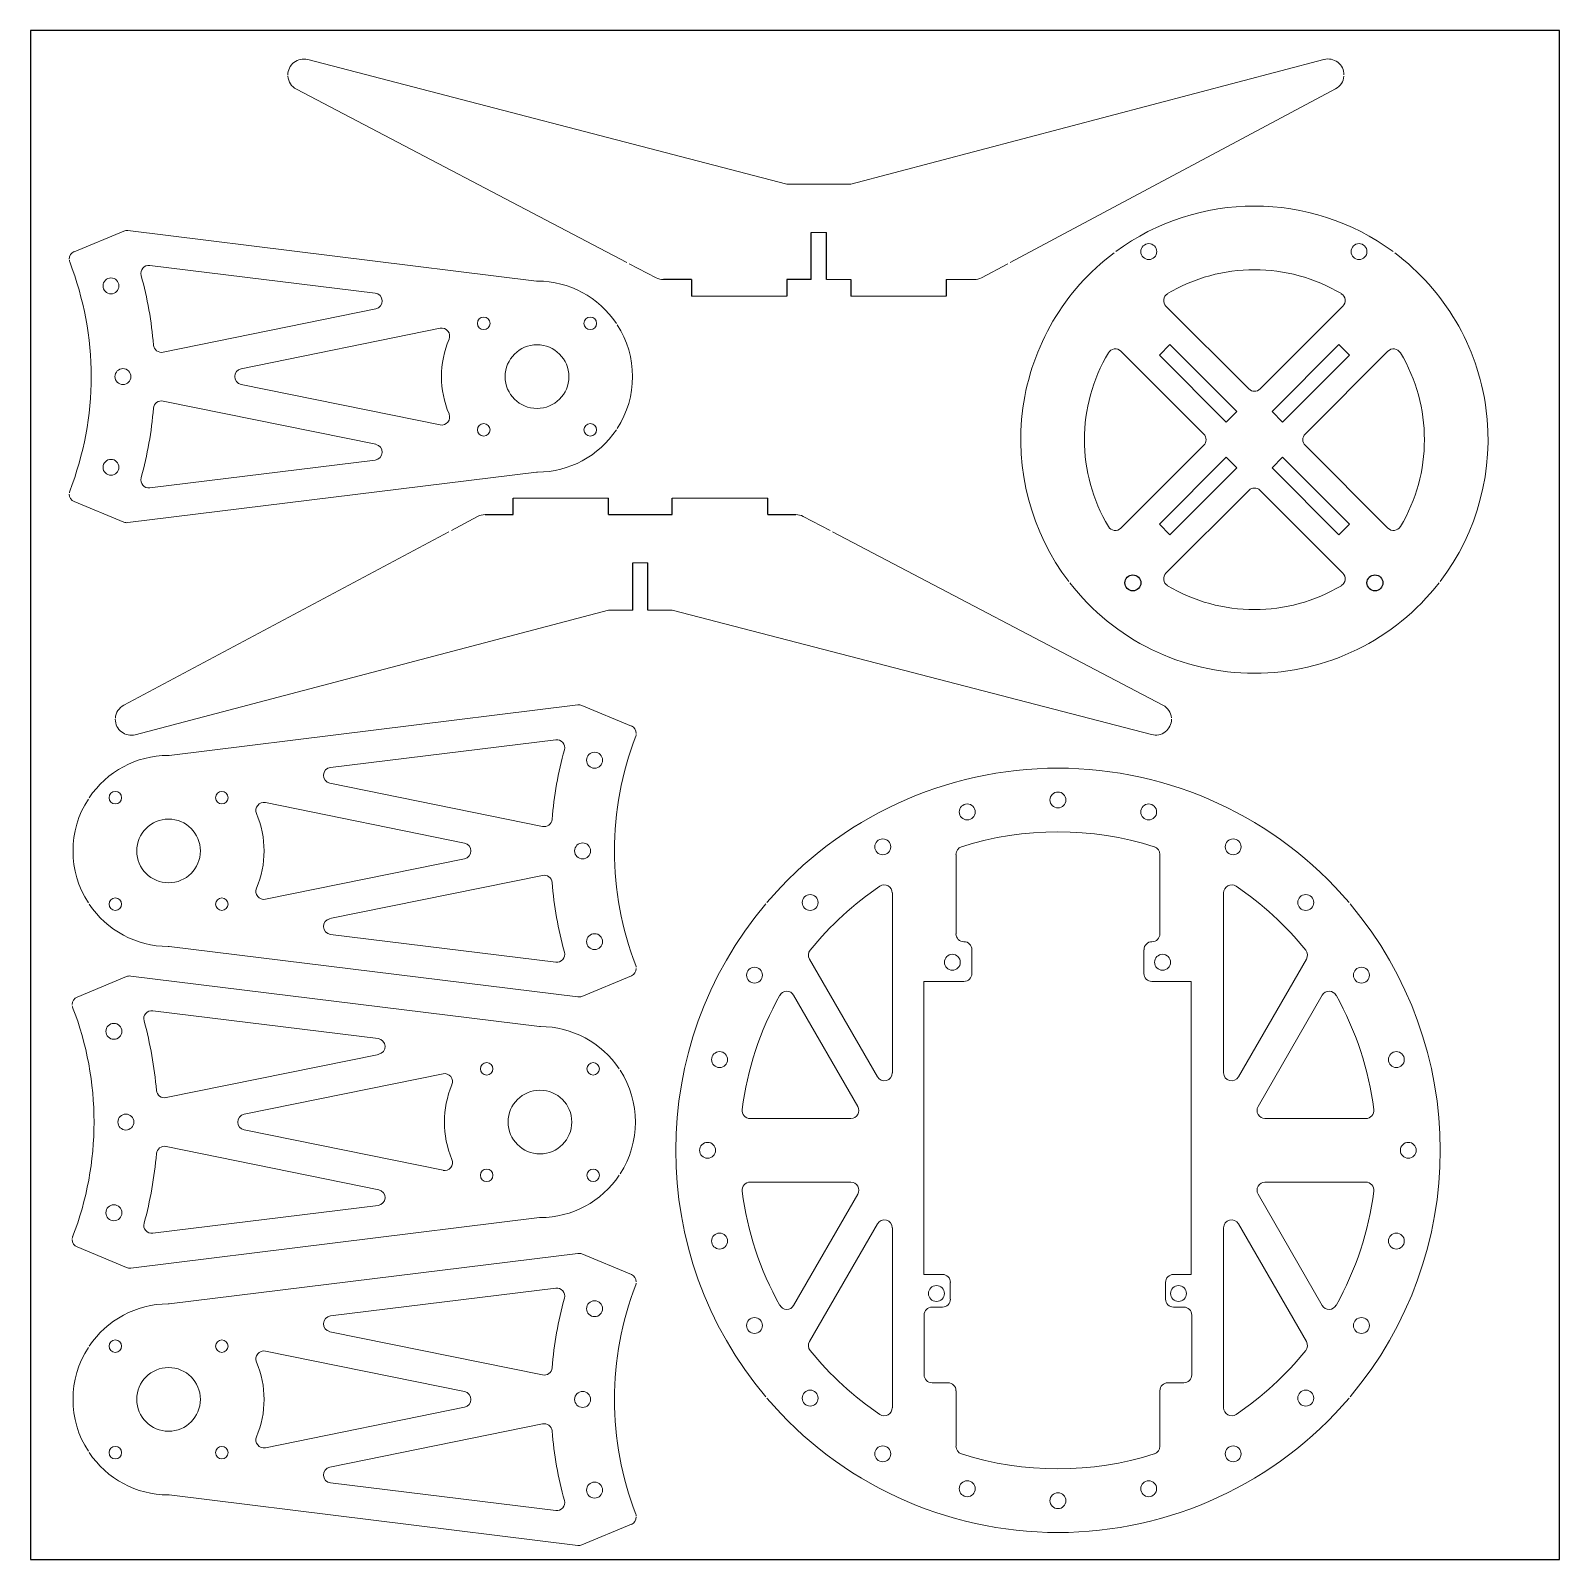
# Model space of a CAD drawing. Header units: inches. Extents: x 0 to 12, y 0 to 12.
import ezdxf

# ---------------------------------------------------------------- set-up
doc = ezdxf.new("R2010")
doc.units = ezdxf.units.IN
doc.header["$MEASUREMENT"] = 0
doc.layers.add('Exterior', color=1, linetype='Continuous')
doc.layers.add('Interior', color=250, linetype='Continuous')

# ---------------------------------------------------------------- blocks, each defined once
blk = doc.blocks.new('Arm 4.0 tabbed')
at = {"layer": 'Exterior', "linetype": 'Continuous', "lineweight": 15}
for p, q in [((0.006, 1.142), (-0.383, 0.98)), ((3.246, 0.75), (0.038, 1.146)), ((0.038, -1.146), (3.246, -0.75)), ((-0.383, -0.98), (0.006, -1.142))]:
    blk.add_line(p, q, dxfattribs=at)
for centre, radius, start, end in [((0.03, 1.084), 0.0625, 82.971, 112.5), ((-0.359, 0.923), 0.0625, 112.5, 180), ((-0.359, 0.923), 0.0625, 189.2069, 201.1024), ((-2.75, 0), 2.5, 338.8976, 21.1024), ((3.254, 0.812), 0.0625, 262.971, 269.7239), ((3.25, 0), 0.75, 33.8332, 89.7239), ((3.25, 0), 0.75, 327.0816, 32.9184), ((3.25, 0), 0.75, 270.2761, 326.1668), ((3.254, -0.812), 0.0625, 90.2761, 97.029), ((-0.359, -0.923), 0.0625, 180, 247.5), ((-0.359, -0.923), 0.0625, 158.8976, 170.7931), ((0.03, -1.084), 0.0625, 247.5, 277.029)]:
    blk.add_arc(centre, radius, start, end, dxfattribs=at)
at = {"layer": 'Interior', "linetype": 'Continuous', "lineweight": 15}
for p, q in [((1.98, 0.655), (0.211, 0.873)), ((0.315, 0.192), (1.985, 0.531)), ((2.49, 0.379), (0.928, 0.061)), ((0.928, -0.061), (2.49, -0.379)), ((1.985, -0.531), (0.315, -0.192)), ((0.211, -0.873), (1.98, -0.655))]:
    blk.add_line(p, q, dxfattribs=at)
for centre, radius in [((-0.094, 0.712), 0.0625), ((2.832, 0.418), 0.0492), ((3.668, 0.418), 0.0492), ((3.25, 0), 0.25), ((0, 0), 0.0625), ((2.832, -0.418), 0.0492), ((3.668, -0.418), 0.0492), ((-0.094, -0.712), 0.0625)]:
    blk.add_circle(centre, radius, dxfattribs=at)
for centre, radius, start, end in [((0.203, 0.811), 0.0625, 82.971, 195.3521), ((-2.75, 0), 3, 4.7349, 15.3521), ((1.972, 0.593), 0.0625, 281.5005, 82.971), ((2.502, 0.318), 0.0625, 336.9776, 101.5005), ((0.302, 0.253), 0.0625, 184.7349, 281.5005), ((3.25, 0), 0.75, 156.9776, 203.0224), ((0.94, 0), 0.0625, 101.5005, 258.4995), ((0.302, -0.253), 0.0625, 78.4995, 175.2651), ((-2.75, 0), 3, 344.6479, 355.2651), ((2.502, -0.318), 0.0625, 258.4995, 23.0224), ((1.972, -0.593), 0.0625, 277.029, 78.4995), ((0.203, -0.811), 0.0625, 164.6479, 277.029)]:
    blk.add_arc(centre, radius, start, end, dxfattribs=at)
blk = doc.blocks.new('Battery Tray 4.0 plywood tabbed')
at = {"layer": 'Exterior', "linetype": 'Continuous', "lineweight": 15}
for start, end in [(53.5981, 126.4019), (126.9252, 217.4142), (322.5858, 53.0748), (217.8087, 322.1913)]:
    blk.add_arc((0, 0), 1.834, start, end, dxfattribs=at)
at = {"layer": 'Interior', "linetype": 'Continuous', "lineweight": 15}
for p, q in [((-0.695, 1.048), (-0.044, 0.398)), ((0.044, 0.398), (0.695, 1.048)), ((-0.398, 0.044), (-1.048, 0.695)), ((1.048, 0.695), (0.398, 0.044)), ((-1.048, -0.695), (-0.398, -0.044)), ((0.398, -0.044), (1.048, -0.695)), ((-0.044, -0.398), (-0.695, -1.048)), ((0.695, -1.048), (0.044, -0.398))]:
    blk.add_line(p, q, dxfattribs=at)
at = {"layer": 'Interior'}
for p, q in [((-0.746, 0.663), (-0.663, 0.746)), ((-0.663, 0.746), (-0.138, 0.221)), ((0.138, 0.221), (0.663, 0.746)), ((0.663, 0.746), (0.746, 0.663)), ((-0.746, 0.663), (-0.221, 0.138)), ((0.221, 0.138), (0.746, 0.663)), ((-0.221, 0.138), (-0.138, 0.221)), ((0.138, 0.221), (0.221, 0.138)), ((-0.746, -0.663), (-0.221, -0.138)), ((-0.663, -0.746), (-0.138, -0.221)), ((-0.221, -0.138), (-0.138, -0.221)), ((0.138, -0.221), (0.221, -0.138)), ((0.138, -0.221), (0.663, -0.746)), ((0.221, -0.138), (0.746, -0.663)), ((-0.746, -0.663), (-0.663, -0.746)), ((0.663, -0.746), (0.746, -0.663))]:
    blk.add_line(p, q, dxfattribs=at)
at = {"layer": 'Interior', "linetype": 'Continuous', "lineweight": 15}
for centre in [(-0.829, 1.476), (0.821, 1.476)]:
    blk.add_circle(centre, 0.0625, dxfattribs=at)
at = {"layer": 'Interior'}
for centre in [(-0.954, -1.124), (0.946, -1.124)]:
    blk.add_circle(centre, 0.0625, dxfattribs=at)
at = {"layer": 'Interior', "linetype": 'Continuous', "lineweight": 15}
for centre, radius, start, end in [((0, 0), 1.334, 59.231, 120.769), ((-0.65, 1.092), 0.0625, 120.769, 225), ((0.65, 1.092), 0.0625, 315, 59.231), ((0, 0), 1.334, 149.231, 210.769), ((-1.092, 0.65), 0.0625, 45, 149.231), ((1.092, 0.65), 0.0625, 30.769, 135), ((0, 0), 1.334, 329.231, 30.769), ((0, 0.442), 0.0625, 225, 315), ((-0.442, 0), 0.0625, 315, 45), ((0.442, 0), 0.0625, 135, 225), ((0, -0.442), 0.0625, 45, 135), ((-1.092, -0.65), 0.0625, 210.769, 315), ((1.092, -0.65), 0.0625, 225, 329.231), ((-0.65, -1.092), 0.0625, 135, 239.231), ((0.65, -1.092), 0.0625, 300.769, 45), ((0, 0), 1.334, 239.231, 300.769)]:
    blk.add_arc(centre, radius, start, end, dxfattribs=at)
blk = doc.blocks.new('Frame 4.0 tabbed')
at = {"layer": 'Exterior', "linetype": 'Continuous', "lineweight": 15}
for start, end in [(40.4046, 139.5954), (139.8457, 220.1543), (319.8457, 40.1543), (220.4046, 319.5954)]:
    blk.add_arc((0, 0), 3, start, end, dxfattribs=at)
at = {"layer": 'Interior', "linetype": 'Continuous', "lineweight": 15}
for p, q in [((-0.8, 1.7), (-0.8, 2.323)), ((0.8, 2.323), (0.8, 1.7)), ((-1.3, 2.021), (-1.3, 0.608)), ((1.3, 0.608), (1.3, 2.021)), ((-0.675, 1.388), (-0.675, 1.575)), ((0.675, 1.575), (0.675, 1.389)), ((-1.417, 0.577), (-1.95, 1.501)), ((1.95, 1.501), (1.417, 0.577)), ((-1.053, -0.974), (-1.053, 1.326)), ((-1.053, 1.326), (-0.738, 1.326)), ((0.737, 1.326), (1.045, 1.326)), ((1.045, 1.326), (1.045, -0.974)), ((-2.075, 1.218), (-1.571, 0.344)), ((1.571, 0.344), (2.075, 1.218)), ((-1.625, 0.25), (-2.417, 0.25)), ((2.417, 0.25), (1.625, 0.25)), ((-2.417, -0.25), (-1.625, -0.25)), ((-1.571, -0.344), (-2.075, -1.218)), ((2.075, -1.218), (1.571, -0.344)), ((1.625, -0.25), (2.417, -0.25)), ((-1.95, -1.501), (-1.417, -0.577)), ((1.417, -0.577), (1.95, -1.501)), ((-1.3, -0.608), (-1.3, -2.021)), ((1.3, -2.021), (1.3, -0.608)), ((-0.907, -0.974), (-1.053, -0.974)), ((-0.845, -1.168), (-0.845, -1.037)), ((0.845, -1.037), (0.845, -1.168)), ((1.045, -0.974), (0.907, -0.974)), ((-1.05, -1.762), (-1.05, -1.293)), ((-0.988, -1.23), (-0.907, -1.23)), ((0.907, -1.23), (0.988, -1.23)), ((1.05, -1.293), (1.05, -1.762)), ((-0.863, -1.825), (-0.988, -1.825)), ((-0.8, -2.323), (-0.8, -1.887)), ((0.8, -1.887), (0.8, -2.323)), ((0.988, -1.825), (0.863, -1.825))]:
    blk.add_line(p, q, dxfattribs=at)
for centre in [(0, 2.75), (-0.712, 2.656), (0.712, 2.656), (-1.375, 2.382), (1.375, 2.382), (-1.945, 1.945), (1.945, 1.945), (-0.829, 1.476), (0.821, 1.476), (-2.382, 1.375), (2.382, 1.375), (-2.656, 0.712), (2.656, 0.712), (-2.75, 0), (2.75, 0), (-2.656, -0.712), (2.656, -0.712), (-0.954, -1.124), (0.946, -1.124), (-2.382, -1.375), (2.382, -1.375), (-1.945, -1.945), (1.945, -1.945), (-1.375, -2.382), (1.375, -2.382), (-0.712, -2.656), (0.712, -2.656), (0, -2.75)]:
    blk.add_circle(centre, 0.0625, dxfattribs=at)
for centre, radius, start, end in [((0, 0), 2.5, 72.3883, 107.6117), ((-0.738, 2.323), 0.0625, 107.6117, 180), ((0.738, 2.323), 0.0625, 0, 72.3883), ((0, 0), 2.5, 123.9849, 141.0582), ((-1.363, 2.021), 0.0625, 0, 123.9849), ((1.363, 2.021), 0.0625, 56.0151, 180), ((0, 0), 2.5, 38.9418, 56.0151), ((-0.738, 1.7), 0.0625, 180, 270), ((0.738, 1.7), 0.0625, 270, 0), ((-1.896, 1.532), 0.0625, 141.0582, 210), ((-0.738, 1.575), 0.0625, 0, 90), ((0.738, 1.575), 0.0625, 90, 180), ((1.896, 1.532), 0.0625, 330, 38.9418), ((-0.738, 1.388), 0.0625, 270, 0), ((0.737, 1.388), 0.0625, 179.7873, 270), ((0, 0), 2.5, 150.8747, 172.6341), ((-2.129, 1.186), 0.0625, 30, 150.8747), ((2.129, 1.186), 0.0625, 29.1253, 150), ((0, 0), 2.5, 7.3659, 29.1253), ((-1.363, 0.608), 0.0625, 210, 0), ((1.363, 0.608), 0.0625, 180, 330), ((-2.417, 0.312), 0.0625, 172.6341, 270), ((-1.625, 0.312), 0.0625, 270, 30), ((1.625, 0.312), 0.0625, 150, 270), ((2.417, 0.312), 0.0625, 270, 7.3659), ((-2.417, -0.312), 0.0625, 90, 187.3659), ((0, 0), 2.5, 187.3659, 209.1253), ((-1.625, -0.312), 0.0625, 330, 90), ((1.625, -0.312), 0.0625, 90, 210), ((0, 0), 2.5, 330.8747, 352.6341), ((2.417, -0.312), 0.0625, 352.6341, 90), ((-1.363, -0.608), 0.0625, 0, 150), ((1.363, -0.608), 0.0625, 30, 180), ((-0.907, -1.037), 0.0625, 0, 90), ((0.907, -1.037), 0.0625, 90, 180), ((-0.907, -1.168), 0.0625, 270, 0), ((0.907, -1.168), 0.0625, 180, 270), ((-2.129, -1.186), 0.0625, 209.1253, 330), ((-0.988, -1.293), 0.0625, 90, 180), ((0.988, -1.293), 0.0625, 0, 90), ((2.129, -1.186), 0.0625, 210, 330.8747), ((-1.896, -1.532), 0.0625, 150, 218.9418), ((1.896, -1.532), 0.0625, 321.0582, 30), ((0, 0), 2.5, 218.9418, 236.0151), ((0, 0), 2.5, 303.9849, 321.0582), ((-0.988, -1.762), 0.0625, 180, 270), ((0.988, -1.762), 0.0625, 270, 0), ((-0.863, -1.887), 0.0625, 0, 90), ((0.863, -1.887), 0.0625, 90, 180), ((-1.363, -2.021), 0.0625, 236.0151, 0), ((1.363, -2.021), 0.0625, 180, 303.9849), ((-0.738, -2.323), 0.0625, 180, 252.3883), ((0, 0), 2.5, 252.3883, 287.6117), ((0.738, -2.323), 0.0625, 287.6117, 0)]:
    blk.add_arc(centre, radius, start, end, dxfattribs=at)
blk = doc.blocks.new('Leg1 4.0 solid plywood tabbed')
at = {"layer": 'Exterior'}
for p, q in [((-1, 0), (-1, 0.129)), ((-0.25, 0), (-0.25, 0.129)), ((0.25, 0), (0.25, 0.129)), ((1, 0), (1, 0.129)), ((-1.219, 0), (-1, 0)), ((-0.25, 0), (0.25, 0)), ((1, 0), (1.219, 0)), ((-0.059, -0.75), (-0.059, -0.379)), ((0.059, -0.75), (0.059, -0.379))]:
    blk.add_line(p, q, dxfattribs=at)
at = {"layer": 'Exterior', "linetype": 'Continuous', "lineweight": 15}
for p, q in [((-0.25, 0.129), (-1, 0.129)), ((1, 0.129), (0.25, 0.129)), ((-1.278, -0.015), (-1.484, -0.125)), ((1.488, -0.125), (1.277, -0.014)), ((-1.503, -0.135), (-4.056, -1.497)), ((4.101, -1.495), (1.507, -0.135)), ((-0.059, -0.379), (0.059, -0.379)), ((-3.965, -1.728), (-0.25, -0.75)), ((-0.25, -0.75), (-0.059, -0.75)), ((0.059, -0.75), (0.25, -0.75)), ((0.25, -0.75), (4.012, -1.727))]:
    blk.add_line(p, q, dxfattribs=at)
for centre, start, end in [((-1.219, -0.125), 90, 118.0725), ((1.219, -0.125), 62.3278, 90), ((-3.997, -1.607), 118.0725, 175.4114), ((4.043, -1.606), 4.5886, 62.3278), ((-3.997, -1.607), 180, 284.7436), ((4.043, -1.606), 255.4439, 0)]:
    blk.add_arc(centre, 0.125, start, end, dxfattribs=at)
blk = doc.blocks.new('Leg2 4.0 solid plywood tabbed')
at = {"layer": 'Exterior'}
for p, q in [((-1, 0), (-1, 0.129)), ((-0.25, 0), (-0.25, 0.129)), ((0.25, 0), (0.25, 0.129)), ((1, 0), (1, 0.129)), ((-0.059, 0), (-0.059, -0.371)), ((0.059, 0), (0.25, 0)), ((0.059, 0), (0.059, -0.371)), ((1, 0), (1.219, 0))]:
    blk.add_line(p, q, dxfattribs=at)
at = {"layer": 'Exterior', "linetype": 'Continuous', "lineweight": 15}
for p, q in [((-0.25, 0.129), (-1, 0.129)), ((0.25, 0.129), (1, 0.129)), ((-1, 0), (-1.219, 0)), ((-0.059, 0), (-0.25, 0)), ((-1.278, -0.015), (-1.484, -0.125)), ((1.488, -0.125), (1.277, -0.014)), ((-1.503, -0.135), (-4.056, -1.497)), ((4.101, -1.495), (1.507, -0.135)), ((0.059, -0.371), (-0.059, -0.371)), ((-3.965, -1.728), (-0.25, -0.75)), ((-0.25, -0.75), (0.25, -0.75)), ((0.25, -0.75), (4.012, -1.727))]:
    blk.add_line(p, q, dxfattribs=at)
for centre, start, end in [((1.219, -0.125), 62.3278, 90), ((-1.219, -0.125), 90, 118.0725), ((-3.997, -1.607), 118.0725, 175.4114), ((4.043, -1.606), 4.5886, 62.3278), ((-3.997, -1.607), 180, 284.7436), ((4.043, -1.606), 255.4439, 0)]:
    blk.add_arc(centre, 0.125, start, end, dxfattribs=at)

msp = doc.modelspace()

# ---------------------------------------------------------------- linework, layer by layer
msp.add_lwpolyline([(0, 0), (12, 0), (12, 12), (0, 12)], close=True)

# ---------------------------------------------------------------- block references
at = {"rotation": 180}
for name, p in [('Leg2 4.0 solid plywood tabbed', (6.187, 10.045)), ('Arm 4.0 tabbed', (4.333, 5.561)), ('Arm 4.0 tabbed', (4.333, 1.256))]:
    msp.add_blockref(name, p, dxfattribs=at)
for name, p in [('Battery Tray 4.0 plywood tabbed', (9.606, 8.789)), ('Arm 4.0 tabbed', (0.725, 9.284)), ('Leg1 4.0 solid plywood tabbed', (4.787, 8.201)), ('Frame 4.0 tabbed', (8.064, 3.211)), ('Arm 4.0 tabbed', (0.748, 3.433))]:
    msp.add_blockref(name, p)

doc.saveas('drawing.dxf')
